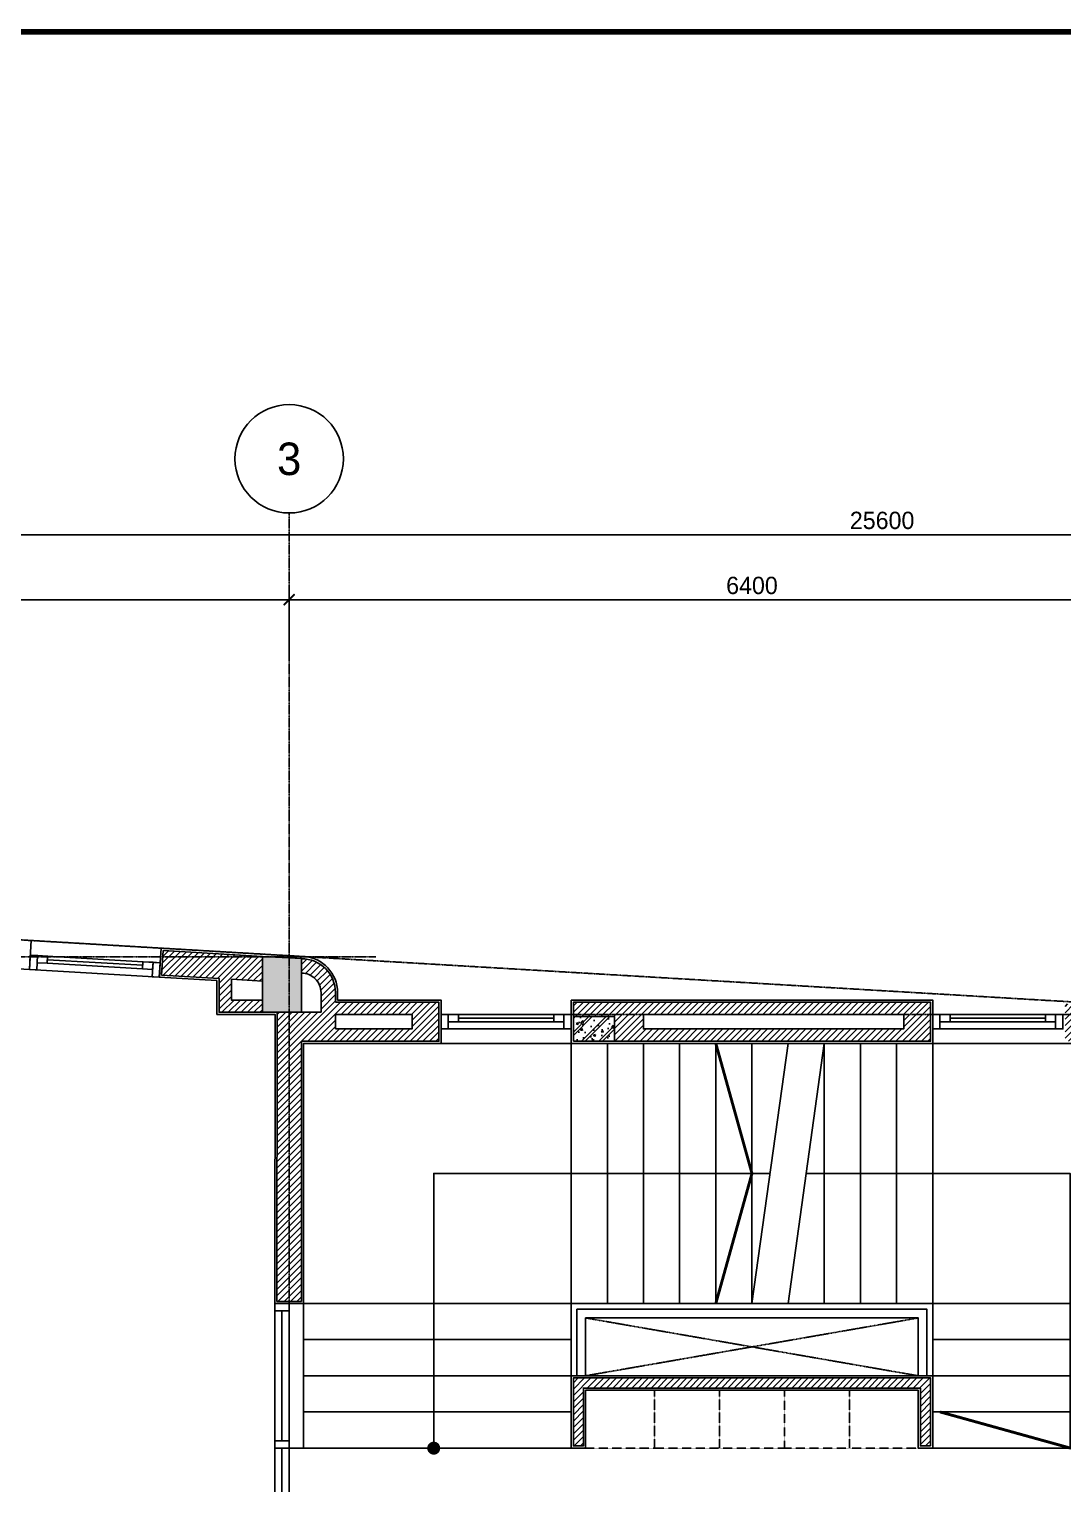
# Model space of a CAD drawing. Header units: inches. Extents: x 1721084 to 1854744, y 225101 to 488646.
# Drawn here: x 1733128 to 1740277, y 277828 to 287895 of the extents above; entities that cross this region are included whole.
import ezdxf
from ezdxf.enums import TextEntityAlignment as Align

# ---------------------------------------------------------------- set-up
doc = ezdxf.new("R2010")
doc.units = ezdxf.units.IN
doc.header["$MEASUREMENT"] = 0
for name, pattern in [('X-PL-T4$0$X-GRID-TYPICAL$0$CENTER2', [1.125, 0.75, -0.125, 0.125, -0.125]), ('X-PL-T4$0$X-PL-T4$0$DASHEDX2', [1.5, 1, -0.5]), ('X-PL-T4$0$X-PL-T4$0$HIDDEN2', [0.1875, 0.125, -0.0625])]:
    doc.linetypes.add(name, pattern=pattern)
for name, color, linetype in [('A-ANNO-DIM 100', 252, 'Continuous'), ('X-PL-T4$0$A-XREF', 250, 'Continuous'), ('X-PL-T4$0$X-GRID-TYPICAL$0$A-ANNO-DIM 75', 250, 'Continuous'), ('X-PL-T4$0$X-GRID-TYPICAL$0$A-GRID', 250, 'X-PL-T4$0$X-GRID-TYPICAL$0$CENTER2'), ('X-PL-T4$0$X-GRID-TYPICAL$0$A-GRID-SYMB', 250, 'Continuous'), ('X-PL-T4$0$X-PL-T4$0$A-FLOR-ABOV', 250, 'X-PL-T4$0$X-PL-T4$0$HIDDEN2'), ('X-PL-T4$0$X-PL-T4$0$A-FLOR-DOOR', 250, 'Continuous'), ('X-PL-T4$0$X-PL-T4$0$A-FLOR-HDRL', 250, 'Continuous'), ('X-PL-T4$0$X-PL-T4$0$A-FLOR-PATT', 250, 'Continuous'), ('X-PL-T4$0$X-PL-T4$0$A-FLOR-STRS', 250, 'Continuous'), ('X-PL-T4$0$X-PL-T4$0$A-FLOR-STRS-NOTE', 250, 'Continuous'), ('X-PL-T4$0$X-PL-T4$0$A-FLOR-WALL', 250, 'Continuous'), ('X-PL-T4$0$X-PL-T4$0$A-FLOR-WALL-FNSH', 250, 'Continuous'), ('X-PL-T4$0$X-PL-T4$0$A-FLOR-WALL-PART', 250, 'Continuous'), ('X-PL-T4$0$X-PL-T4$0$A-FLOR-WDW', 250, 'Continuous'), ('X-PL-T4$0$X-PL-T4$0$A-FURN', 250, 'Continuous'), ('X-PL-T4$0$X-PL-T4$0$A-XREF', 250, 'Continuous'), ('X-PL-T4$0$XREF1$0$A-FLOR-COLS-CONC', 250, 'Continuous'), ('X-PL-T4$0$XREF1$0$A-FLOR-PATT', 250, 'Continuous')]:
    doc.layers.add(name, color=color, linetype=linetype)
doc.styles.add('X-PL-T4$0$X-GRID-TYPICAL$0$HDUNGARC', font='vn_vni.shx')
doc.styles.add('X-PL-T4$0$X-GRID-TYPICAL$0$SYMBTEXT', font='VAVON_.TTF')
doc.dimstyles.new('X-PL-T4$0$X-GRID-TYPICAL$0$DIM-75', dxfattribs={"dimscale": 75, "dimtxt": 1.6, "dimasz": 1, "dimexe": 1, "dimexo": 1, "dimgap": 0.5, "dimtad": 1, "dimdec": 0, "dimzin": 0, "dimdsep": 46, "dimtxsty": 'X-PL-T4$0$X-GRID-TYPICAL$0$HDUNGARC', "dimblk": 'X-PL-T4$0$X-GRID-TYPICAL$0$_ArchTick', "dimcen": 2, "dimdle": 1, "dimclrd": 256, "dimclre": 9, "dimclrt": 3, "dimadec": 0, "dimazin": 0, "dimtfac": 1, "dimtdec": 0, "dimtix": 1, "dimtmove": 2, "dimatfit": 2, "dimfxl": 1, "dimtolj": 1, "dimtzin": 0, "dimarcsym": 2})

# ---------------------------------------------------------------- blocks, each defined once
blk = doc.blocks.new('X-PL-T4$0$X-GRID-TYPICAL$0$SYMB-GRID')
blk.add_circle((0, 0), 5)
at = {"color": 2, "style": 'X-PL-T4$0$X-GRID-TYPICAL$0$SYMBTEXT', "flags": 4}
blk.add_attdef('NUM', text='', height=3, dxfattribs=at).set_placement((0, 0), align=Align.MIDDLE)
blk = doc.blocks.new('X-PL-T4$0$X-GRID-TYPICAL$0$_ArchTick')
at = {"color": 0, "linetype": 'ByBlock', "const_width": 0.15}
blk.add_lwpolyline([(-0.5, -0.48), (0.5, 0.52)], dxfattribs=at)
blk = doc.blocks.new('*D466')
at = {"layer": 'Defpoints', "color": 0, "transparency": 16777216}
for p in [(8700, 13820), (4500, 13370), (8700, 13370)]:
    blk.add_point(p, dxfattribs=at)
at = {"layer": 'X-PL-T4$0$X-GRID-TYPICAL$0$A-ANNO-DIM 75', "color": 9, "lineweight": -2, "transparency": 16777216}
for p, q in [((4500, 13445), (4500, 13895)), ((8700, 13445), (8700, 13895))]:
    blk.add_line(p, q, dxfattribs=at)
at = {"layer": 'X-PL-T4$0$X-GRID-TYPICAL$0$A-ANNO-DIM 75', "lineweight": -2, "transparency": 16777216}
blk.add_line((4425, 13820), (8775, 13820), dxfattribs=at)
at = {"layer": 'X-PL-T4$0$X-GRID-TYPICAL$0$A-ANNO-DIM 75', "lineweight": -2, "transparency": 16777216, "xscale": 75, "yscale": 75, "zscale": 75, "rotation": 180}
blk.add_blockref('X-PL-T4$0$X-GRID-TYPICAL$0$_ArchTick', (4500, 13820), dxfattribs=at)
at = {"layer": 'X-PL-T4$0$X-GRID-TYPICAL$0$A-ANNO-DIM 75', "lineweight": -2, "transparency": 16777216, "xscale": 75, "yscale": 75, "zscale": 75}
blk.add_blockref('X-PL-T4$0$X-GRID-TYPICAL$0$_ArchTick', (8700, 13820), dxfattribs=at)
at = {"layer": 'X-PL-T4$0$X-GRID-TYPICAL$0$A-ANNO-DIM 75', "color": 3, "transparency": 16777216, "insert": (6600, 13918), "char_height": 120, "attachment_point": 5, "style": 'X-PL-T4$0$X-GRID-TYPICAL$0$HDUNGARC'}
blk.add_mtext('\\A1;4200', dxfattribs=at)
blk = doc.blocks.new('*D442')
at = {"layer": 'Defpoints', "color": 0, "transparency": 16777216}
for p in [(15100, 13820), (8700, 13370), (15100, 13370)]:
    blk.add_point(p, dxfattribs=at)
at = {"layer": 'X-PL-T4$0$X-GRID-TYPICAL$0$A-ANNO-DIM 75', "color": 9, "lineweight": -2, "transparency": 16777216}
for p, q in [((8700, 13445), (8700, 13895)), ((15100, 13445), (15100, 13895))]:
    blk.add_line(p, q, dxfattribs=at)
at = {"layer": 'X-PL-T4$0$X-GRID-TYPICAL$0$A-ANNO-DIM 75', "lineweight": -2, "transparency": 16777216}
blk.add_line((8625, 13820), (15175, 13820), dxfattribs=at)
at = {"layer": 'X-PL-T4$0$X-GRID-TYPICAL$0$A-ANNO-DIM 75', "lineweight": -2, "transparency": 16777216, "xscale": 75, "yscale": 75, "zscale": 75, "rotation": 180}
blk.add_blockref('X-PL-T4$0$X-GRID-TYPICAL$0$_ArchTick', (8700, 13820), dxfattribs=at)
at = {"layer": 'X-PL-T4$0$X-GRID-TYPICAL$0$A-ANNO-DIM 75', "lineweight": -2, "transparency": 16777216, "xscale": 75, "yscale": 75, "zscale": 75}
blk.add_blockref('X-PL-T4$0$X-GRID-TYPICAL$0$_ArchTick', (15100, 13820), dxfattribs=at)
at = {"layer": 'X-PL-T4$0$X-GRID-TYPICAL$0$A-ANNO-DIM 75', "color": 3, "transparency": 16777216, "insert": (11900, 13918), "char_height": 120, "attachment_point": 5, "style": 'X-PL-T4$0$X-GRID-TYPICAL$0$HDUNGARC'}
blk.add_mtext('\\A1;6400', dxfattribs=at)
blk = doc.blocks.new('*D445')
at = {"layer": 'Defpoints', "color": 0, "transparency": 16777216}
for p in [(25600, 14270), (0, 13370), (25600, 13370)]:
    blk.add_point(p, dxfattribs=at)
at = {"layer": 'X-PL-T4$0$X-GRID-TYPICAL$0$A-ANNO-DIM 75', "color": 9, "lineweight": -2, "transparency": 16777216}
for p, q in [((0, 13445), (0, 14345)), ((25600, 13445), (25600, 14345))]:
    blk.add_line(p, q, dxfattribs=at)
at = {"layer": 'X-PL-T4$0$X-GRID-TYPICAL$0$A-ANNO-DIM 75', "lineweight": -2, "transparency": 16777216}
blk.add_line((-75, 14270), (25675, 14270), dxfattribs=at)
at = {"layer": 'X-PL-T4$0$X-GRID-TYPICAL$0$A-ANNO-DIM 75', "lineweight": -2, "transparency": 16777216, "xscale": 75, "yscale": 75, "zscale": 75, "rotation": 180}
blk.add_blockref('X-PL-T4$0$X-GRID-TYPICAL$0$_ArchTick', (0, 14270), dxfattribs=at)
at = {"layer": 'X-PL-T4$0$X-GRID-TYPICAL$0$A-ANNO-DIM 75', "lineweight": -2, "transparency": 16777216, "xscale": 75, "yscale": 75, "zscale": 75}
blk.add_blockref('X-PL-T4$0$X-GRID-TYPICAL$0$_ArchTick', (25600, 14270), dxfattribs=at)
at = {"layer": 'X-PL-T4$0$X-GRID-TYPICAL$0$A-ANNO-DIM 75', "color": 3, "transparency": 16777216, "insert": (12800, 14368), "char_height": 120, "attachment_point": 5, "style": 'X-PL-T4$0$X-GRID-TYPICAL$0$HDUNGARC'}
blk.add_mtext('\\A1;25600', dxfattribs=at)
blk = doc.blocks.new('X-PL-T4$0$X-PL-T4$0$thang 21 bâc')
for points in [[(1850, -2800), (0, -2800), (0, 0), (6200, 0), (6200, -2800), (4350, -2800)], [(1850, -1800), (1850, 0), (2100, 0), (2100, -1800), (1850, -1800)], [(2100, -1800), (2100, 0), (2350, 0), (2350, -1800), (2100, -1800)], [(2350, -1800), (2350, 0), (2600, 0), (2600, -1800), (2350, -1800)], [(2600, -1800), (2600, 0), (2850, 0), (2850, -1800), (2600, -1800)], [(2850, -1800), (2850, 0), (3100, 0), (3100, -1800), (2850, -1800)], [(3100, -1800), (3100, 0), (3350, 0)], [(3100, -1800), (3350, 0)], [(3350, 0), (3600, 0), (3600, -1800), (3350, -1800)], [(3350, -1800), (3600, 0)], [(3600, -1800), (3600, 0), (3850, 0), (3850, -1800), (3600, -1800)], [(3850, -1800), (3850, 0), (4100, 0), (4100, -1800), (3850, -1800)], [(4100, -1800), (4100, 0), (4350, 0), (4350, -1800), (4100, -1800)], [(1850, -1800), (0, -1800)], [(1850, -2800), (1850, -1800), (4350, -1800), (4350, -2800)], [(3350, -1800), (3100, -1800)], [(6200, -1800), (4350, -1800)], [(1850, -2050), (0, -2050)], [(6200, -2050), (4350, -2050)], [(1850, -2300), (0, -2300)], [(6200, -2300), (4350, -2300)], [(1850, -2550), (0, -2550)], [(6200, -2550), (4350, -2550)], [(1850, -2800), (0, -2800)], [(6200, -2800), (4350, -2800)]]:
    blk.add_lwpolyline(points)
blk = doc.blocks.new('*U413')
for points in [[(0, 0), (50, 0), (50, 100), (0, 100)], [(0, 0), (550, 0), (550, 100), (0, 100)], [(500, 0), (550, 0), (550, 100), (500, 100)]]:
    blk.add_lwpolyline(points, close=True)
at = {"color": 8}
blk.add_lwpolyline([(50, 50), (500, 50)], dxfattribs=at)
blk = doc.blocks.new('*U412')
for points in [[(0, 0), (50, 0), (50, 100), (0, 100)], [(0, 0), (1000, 0), (1000, 100), (0, 100)], [(950, 0), (1000, 0), (1000, 100), (950, 100)]]:
    blk.add_lwpolyline(points, close=True)
at = {"color": 8}
blk.add_lwpolyline([(50, 50), (950, 50)], dxfattribs=at)
blk = doc.blocks.new('X-PL-T4$0$XREF1')
at = {"layer": 'X-PL-T4$0$XREF1$0$A-FLOR-PATT'}
h = blk.add_hatch(dxfattribs=at)
h.set_pattern_fill('!BTCT', color=250, scale=20, pattern_type=2)
h.set_pattern_definition([(50, (0, 0), (143.45204, -12.55043), [15, -165]), (355, (0, 0), (-27.7503, 150.4384), [12, -132]), (100.4514, (11.95, -1.05), (115.7019, 137.8879), [12.74804, -140.2284]), (46.1842, (0, 40), (213.4482, -33.1038), [22.5, -247.5]), (96.6356, (17.79, 37.24), (186.9325, 194.8236), [19.122, -210.3426]), (351.1842, (0, 40), (186.9324, 194.8237), [18, -198]), (21, (20, 30), (119.3814, -80.5238), [15, -165]), (326, (20, 30), (48.6631, 145.03), [12, -132]), (71.4514, (29.95, 23.29), (168.0445, 64.5061), [12.74804, -140.2284]), (37.5, (0, 0), (2.43197, 66.57877), [0, -130.4, 0, -134, 0, -132.5]), (7.5, (0, 0), (52.6139, 78.88234), [0, -76.4, 0, -127.4, 0, -50.5]), (327.5, (-44.6, 0), (106.76449, -4.51097), [0, -50, 0, -156, 0, -207]), (317.5, (-64.6, 0), (116.63723, 20.021), [0, -65, 0, -103.6, 0, -147]), (45, (0, 0), (-60.10408, 60.10408), []), (45, (0, 24.5), (-60.10408, 60.10408), [])])
h.paths.add_polyline_path([(20685, 3915), (20685, 4285), (20415, 4285), (20415, 3915)])
h.paths.add_polyline_path([(19915, 685), (19915, 375), (20685, 375), (20685, 685)])
h.paths.add_polyline_path([(15485, -985), (15485, -715), (14815, -715), (14815, -985)])
h.paths.add_polyline_path([(15385, 4285), (15015, 4285), (15015, 3915), (15385, 3915)])
h.paths.add_polyline_path([(8785, 5465), (8785, 5935), (8315, 5935), (8315, 5465)])
h.paths.add_polyline_path([(300, 385), (15, 385), (15, 15), (300, 15)])
h.paths.add_polyline_path([(4265, -985), (4735, -985), (4735, -715), (4265, -715)])
h.paths.add_polyline_path([(8515, -985), (8785, -985), (8785, -615), (8515, -615)])
h.paths.add_polyline_path([(15, 5465), (485, 5465), (485, 5935), (15, 5935)])
h.paths.add_polyline_path([(285, 11335), (15, 11335), (15, 10965), (285, 10965)])
h.paths.add_polyline_path([(8785, 11337), (8515, 11352), (8515, 10965), (8785, 10965)])
h.paths.add_polyline_path([(4735, 11576), (4265, 11603), (4265, 11315), (4735, 11315)])
h.paths.add_polyline_path([(20685, 10634), (20415, 10650), (20415, 10215), (20685, 10215)])
h.paths.add_polyline_path([(15485, 10941), (15015, 10969), (15015, 10665), (15485, 10665)])
h.paths.add_polyline_path([(25585, 10345), (25415, 10355), (25415, 10060), (25585, 10060)])
h = blk.add_hatch(dxfattribs=at)
h.set_pattern_fill('!BTCT', color=250, scale=20, pattern_type=2)
h.set_pattern_definition([(50, (0, 0), (143.452, -12.5504), [15, -165]), (355, (0, 0), (-27.7503, 150.4384), [12, -132]), (100.4514, (11.95, -1.05), (115.7019, 137.8879), [12.748, -140.2284]), (46.1842, (0, 40), (213.4482, -33.1038), [22.5, -247.5]), (96.6356, (17.79, 37.24), (186.9325, 194.8236), [19.122, -210.3426]), (351.1842, (0, 40), (186.9324, 194.8237), [18, -198]), (21, (20, 30), (119.3814, -80.5238), [15, -165]), (326, (20, 30), (48.663, 145.03), [12, -132]), (71.4514, (29.95, 23.29), (168.0445, 64.5061), [12.748, -140.2284]), (37.5, (0, 0), (2.43197, 66.57877), [0, -130.4, 0, -134, 0, -132.5]), (7.5, (0, 0), (52.6139, 78.88234), [0, -76.4, 0, -127.4, 0, -50.5]), (327.5, (-44.6, 0), (106.76449, -4.51097), [0, -50, 0, -156, 0, -207]), (317.5, (-64.6, 0), (116.63723, 20.021), [0, -65, 0, -103.6, 0, -147]), (45, (0, 0), (-60.10408, 60.10408), []), (45, (0, 24.5), (-60.10408, 60.10408), [])])
h.paths.add_polyline_path([(10950, 10935), (10665, 10935), (10665, 10765), (10950, 10765)])
at = {"layer": 'X-PL-T4$0$XREF1$0$A-FLOR-COLS-CONC'}
for points in [[(8785, 11337), (8785, 10965), (8515, 10965), (8515, 11352)], [(10665, 10765), (10950, 10765), (10950, 10935), (10665, 10935)]]:
    blk.add_lwpolyline(points, close=True, dxfattribs=at)
blk = doc.blocks.new('*U425')
at = {"color": 0, "ltscale": 40}
for p, q in [((-600, 100), (300, 100)), ((300, 0), (-600, 0))]:
    blk.add_line(p, q, dxfattribs=at)
at = {"ltscale": 40}
for p, q in [((180, 75), (-480, 75)), ((-480, 50), (180, 50))]:
    blk.add_line(p, q, dxfattribs=at)
at = {"color": 0, "lineweight": -2}
for points in [[(-600, 100), (-550, 100), (-550, 0), (-600, 0)], [(300, 100), (250, 100), (250, 0), (300, 0)]]:
    blk.add_lwpolyline(points, close=True, dxfattribs=at)
at = {"ltscale": 40}
for points in [[(-550, 50), (-480, 50), (-480, 100), (-550, 100)], [(180, 50), (250, 50), (250, 100), (180, 100)]]:
    blk.add_lwpolyline(points, close=True, dxfattribs=at)
blk = doc.blocks.new('*U432')
at = {"color": 0, "ltscale": 40}
for p, q in [((-600, 100), (300, 100)), ((300, 0), (-600, 0))]:
    blk.add_line(p, q, dxfattribs=at)
at = {"ltscale": 40}
for p, q in [((180, 75), (-480, 75)), ((-480, 50), (180, 50))]:
    blk.add_line(p, q, dxfattribs=at)
at = {"color": 0, "lineweight": -2}
for points in [[(-600, 100), (-550, 100), (-550, 0), (-600, 0)], [(300, 100), (250, 100), (250, 0), (300, 0)]]:
    blk.add_lwpolyline(points, close=True, dxfattribs=at)
at = {"ltscale": 40}
for points in [[(-550, 50), (-480, 50), (-480, 100), (-550, 100)], [(180, 50), (250, 50), (250, 100), (180, 100)]]:
    blk.add_lwpolyline(points, close=True, dxfattribs=at)
blk = doc.blocks.new('I.A.M TITLEBLOCK - A2 -H')
at = {"const_width": 0.5}
blk.add_lwpolyline([(5, 3), (592, 3), (590, 417), (5, 417)], close=True, dxfattribs=at)
blk = doc.blocks.new('X-PL-T4$0$X-GRID-TYPICAL')
at = {"layer": 'X-PL-T4$0$X-GRID-TYPICAL$0$A-GRID', "ltscale": 8}
blk.add_line((8700, -3650), (8700, 14420), dxfattribs=at)
for points in [[(0, 11870), (27300, 10259)], [(9937.8, 10950), (9937.8, 10950), (30944.3, 10950), (30944.3, 11397.5)], [(-3600, 11350), (9300, 11350)]]:
    blk.add_lwpolyline(points, dxfattribs=at)
at = {"layer": 'X-PL-T4$0$X-GRID-TYPICAL$0$A-GRID-SYMB'}
ref = blk.add_blockref('X-PL-T4$0$X-GRID-TYPICAL$0$SYMB-GRID', (8700, 14795), dxfattribs=dict(at, xscale=75, yscale=75, zscale=75))
ref.add_attrib('NUM', '3', dxfattribs={"layer": '0', "color": 2, "height": 225, "style": 'X-PL-T4$0$X-GRID-TYPICAL$0$SYMBTEXT'}).set_placement((8700, 14795), align=Align.MIDDLE)
at = {"layer": 'X-PL-T4$0$X-GRID-TYPICAL$0$A-ANNO-DIM 75'}
for base, p1, p2, picture, middle in [((25600, 14270), (0, 13370), (25600, 13370), '*D445', (12800, 14367.5)), ((8700, 13820), (4500, 13370), (8700, 13370), '*D466', (6600, 13917.5)), ((15100, 13820), (8700, 13370), (15100, 13370), '*D442', (11900, 13917.5))]:
    dim = blk.add_linear_dim(base=base, p1=p1, p2=p2, dimstyle='X-PL-T4$0$X-GRID-TYPICAL$0$DIM-75', dxfattribs=at)
    dim.commit()
    dim.dimension.update_dxf_attribs({"geometry": picture, "text_midpoint": middle})
blk = doc.blocks.new('X-PL-T4$0$X-PL-T4')
at = {"layer": 'X-PL-T4$0$X-PL-T4$0$A-FLOR-PATT'}
h = blk.add_hatch(dxfattribs=at)
h.set_pattern_fill('ANSI31', color=250, scale=250)
h.paths.add_polyline_path([(1549, 11593), (1559, 11762), (476, 11826, 0.431585), (15, 11392), (15, 11350), (100, 11350), (100, 11392, -0.431585), (471, 11741), (500, 11739), (500, 11350), (285, 11350), (285, 10965), (585, 10965), (585, 11650)])
h.paths.add_polyline_path([(15, 10815), (185, 10815), (185, 10965), (15, 10965)])
h.paths.add_polyline_path([(4265, 11432), (4265, 11603), (3386, 11655), (3376, 11485)])
h.paths.add_polyline_path([(4735, 11576), (4735, 11405), (5093, 11383), (5103, 11553)])
h.paths.add_polyline_path([(7828, 11393), (7818, 11223), (8215, 11199), (8215, 10965), (8515, 10965), (8515, 11050), (8300, 11050), (8300, 11194), (8515, 11181), (8515, 11352)])
h.paths.add_polyline_path([(8617, 10965), (8615, 8965), (8785, 8965), (8785, 10765), (9735, 10765), (9735, 11035), (9020, 11035), (9020, 11101, 0.414553), (8785, 11336), (8785, 11236, -0.414805), (8920, 11101), (8920, 10965), (8785, 10965)])
h.paths.add_polyline_path([(9020, 10950), (9550, 10950), (9550, 10850), (9020, 10850)], flags=16)
h = blk.add_hatch(dxfattribs=at)
h.set_pattern_fill('ANSI31', color=250, scale=250)
h.paths.add_polyline_path([(10950, 11035), (10665, 11035), (10665, 10935), (10950, 10935), (10950, 10765), (13135, 10765), (13135, 11035)])
h.paths.add_polyline_path([(11150, 10950), (12950, 10950), (12950, 10850), (11150, 10850)], flags=16)
h.paths.add_polyline_path([(14250, 10850), (14250, 10929), (15015, 10884), (15015, 10969), (14065, 11025), (14065, 10765), (15015, 10765), (15015, 10850)])
h.paths.add_polyline_path([(15185, 10500), (15185, 10665), (15015, 10665), (15015, 10015), (15185, 10015), (15185, 10415), (15585, 10415), (15585, 10765), (17019, 10680), (17029, 10850), (15485, 10941), (15485, 10771), (15485, 10500)])
h.paths.add_polyline_path([(19754, 10689), (19744, 10520), (20415, 10480), (20415, 10650)])
h.paths.add_polyline_path([(20685, 10634), (20685, 10464), (22409, 10362), (22419, 10532)])
h.paths.add_polyline_path([(24246, 10424), (24236, 10253), (25415, 10184), (25415, 10355)])
h.paths.add_polyline_path([(26029, 10319), (25585, 10345), (25585, 10175), (26019, 10149, -0.24466), (26268, 10000), (25585, 10000), (25585, 10060), (25415, 10060), (25415, 9915), (26315, 9915), (26315, 9575), (26485, 9575), (26485, 9835, 0.397053)])
h = blk.add_hatch(dxfattribs=at)
h.set_pattern_fill('ANSI31', color=250, scale=250)
h.paths.add_polyline_path([(10665, 8435), (10665, 7965), (10735, 7965), (10735, 8365), (13065, 8365), (13065, 7965), (13135, 7965), (13135, 8435)])
at = {"layer": 'Defpoints', "color": 5}
blk.add_lwpolyline([(34318, -12850), (-4757, -12850), (-4757, 17750), (34318, 17750)], close=True, dxfattribs=at)
at = {"layer": 'X-PL-T4$0$X-PL-T4$0$A-FLOR-ABOV', "ltscale": 10}
for points in [[(10750, 8850), (13050, 8450)], [(13050, 8850), (10750, 8450)]]:
    blk.add_lwpolyline(points, dxfattribs=at)
at = {"layer": 'X-PL-T4$0$X-PL-T4$0$A-FLOR-HDRL'}
for points in [[(10690, 8450), (10690, 8910), (13110, 8910), (13110, 8450)], [(10750, 8450), (10750, 8850), (13050, 8850), (13050, 8450)]]:
    blk.add_lwpolyline(points, dxfattribs=at)
at = {"layer": 'X-PL-T4$0$X-PL-T4$0$A-FLOR-STRS-NOTE', "color": 174, "ltscale": 400, "const_width": 20}
for points in [[(11650, 10750), (11900, 9850), (11650, 8950)], [(13200, 8200), (14100, 7950), (15000, 8200)]]:
    blk.add_lwpolyline(points, dxfattribs=at)
at = {"layer": 'X-PL-T4$0$X-PL-T4$0$A-FLOR-STRS-NOTE', "color": 174, "ltscale": 400}
for points in [[(9700, 7950), (9700, 9850), (12025, 9850)], [(12275, 9850), (14100, 9850), (14100, 7950)]]:
    blk.add_lwpolyline(points, dxfattribs=at)
at = {"layer": 'X-PL-T4$0$X-PL-T4$0$A-FLOR-STRS-NOTE', "color": 174, "const_width": 45}
blk.add_lwpolyline([(9677, 7949, -1), (9722, 7949, -1)], format="xyb", close=True, dxfattribs=at)
at = {"layer": 'X-PL-T4$0$X-PL-T4$0$A-FLOR-WALL'}
for points in [[(7828, 11393), (7818, 11223), (8215, 11199), (8215, 10965), (8515, 10965), (8515, 11050), (8300, 11050), (8300, 11194)], [(7828, 11393), (8515, 11352)], [(8515, 11181), (8515, 11352)], [(8785, 11236), (8785, 11336)], [(8515, 11181), (8300, 11194)], [(8785, 10765), (9735, 10765), (9735, 11035), (9020, 11035)], [(10950, 11035), (10665, 11035), (10665, 10935), (10950, 10935)], [(10950, 10935), (10950, 10765), (13135, 10765), (13135, 11035), (10950, 11035)], [(8785, 10765), (8785, 8965), (8615, 8965), (8617, 10965), (8785, 10965)], [(8785, 10965), (8920, 10965)], [(9020, 10850), (9550, 10850), (9550, 10950), (9020, 10950)], [(9020, 10850), (9020, 10950)]]:
    blk.add_lwpolyline(points, dxfattribs=at)
for points in [[(9020, 11035), (9020, 11101, 0.414553), (8785, 11336, 0.414553)], [(8920, 10965), (8920, 11101, 0.414805), (8785, 11236)]]:
    blk.add_lwpolyline(points, format="xyb", dxfattribs=at)
for points in [[(11150, 10950), (11150, 10850), (12950, 10850), (12950, 10950)], [(13135, 7965), (13135, 8435), (10665, 8435), (10665, 7965), (10735, 7965), (10735, 8365), (13065, 8365), (13065, 7965)]]:
    blk.add_lwpolyline(points, close=True, dxfattribs=at)
at = {"layer": 'X-PL-T4$0$X-PL-T4$0$A-FLOR-WALL-FNSH'}
for points in [[(6005, 11314), (6904, 11261), (6916, 11462), (6017, 11515)], [(10650, 11050), (13150, 11050), (13150, 10750), (10650, 10750)]]:
    blk.add_lwpolyline(points, close=True, dxfattribs=at)
for points in [[(7802, 11209), (7814, 11409)], [(7814, 11409), (8800, 11351)], [(8200, 11185), (7802, 11209)], [(8800, 10750), (8800, 8950), (8600, 8950), (8602, 10950), (8200, 10950), (8200, 11185)], [(8800, 10750), (9750, 10750), (9750, 11050), (9035, 11050)], [(13150, 7950), (13150, 8450), (10650, 8450), (10650, 7950), (10750, 7950), (10750, 8350), (13050, 8350), (13050, 7950), (13150, 7950)]]:
    blk.add_lwpolyline(points, dxfattribs=at)
blk.add_lwpolyline([(9035, 11050), (9035, 11101, 0.397053), (8800, 11351)], format="xyb", dxfattribs=at)
at = {"layer": 'X-PL-T4$0$X-PL-T4$0$A-FLOR-WALL-PART'}
for points in [[(6916, 11462), (7814, 11409)], [(9750, 10750), (10650, 10750)], [(13150, 10750), (14050, 10750)], [(8700, 8950), (8800, 8950), (8800, 7950), (8700, 7950)]]:
    blk.add_lwpolyline(points, dxfattribs=at)
at = {"layer": 'X-PL-T4$0$X-PL-T4$0$A-FURN', "linetype": 'X-PL-T4$0$X-PL-T4$0$DASHEDX2', "ltscale": 1.5}
for points in [[(10750, 8350), (10750, 7950), (11225, 7950), (11225, 8350), (10750, 8350)], [(11225, 8350), (11225, 7950), (11675, 7950), (11675, 8350), (11225, 8350)], [(11675, 8350), (11675, 7950), (12125, 7950), (12125, 8350), (11675, 8350)], [(12575, 8350), (12575, 7950), (12125, 7950), (12125, 8350), (12525, 8350)], [(13050, 8350), (13050, 7950), (12575, 7950), (12575, 8350), (13050, 8350)]]:
    blk.add_lwpolyline(points, dxfattribs=at)
at = {"layer": 'X-PL-T4$0$X-PL-T4$0$A-FLOR-DOOR', "rotation": 90}
for name, p in [('*U412', (8700, 7950)), ('*U413', (8700, 7450))]:
    blk.add_blockref(name, p, dxfattribs=at)
at = {"layer": 'X-PL-T4$0$X-PL-T4$0$A-FLOR-STRS', "color": 4}
blk.add_blockref('X-PL-T4$0$X-PL-T4$0$thang 21 bâc', (8800, 10750), dxfattribs=at)
at = {"layer": 'X-PL-T4$0$X-PL-T4$0$A-FLOR-WDW'}
for name, p, rotation in [('*U425', (7503, 11226), 356.6225394106319), ('*U412', (8700, 7950), 90)]:
    blk.add_blockref(name, p, dxfattribs=dict(at, rotation=rotation))
at = {"layer": 'X-PL-T4$0$X-PL-T4$0$A-FLOR-WDW', "xscale": -1, "rotation": 359.9999999999777}
blk.add_blockref('*U432', (10050, 10850), dxfattribs=at)
at = {"layer": 'X-PL-T4$0$X-PL-T4$0$A-FLOR-WDW'}
blk.add_blockref('*U432', (13750, 10850), dxfattribs=at)
at = {"layer": 'X-PL-T4$0$X-PL-T4$0$A-XREF'}
for name in ['X-PL-T4$0$X-GRID-TYPICAL', 'X-PL-T4$0$XREF1']:
    blk.add_blockref(name, (0, 0), dxfattribs=at)
blk = doc.blocks.new('X-PL-T4')
at = {"layer": 'X-PL-T4$0$A-XREF'}
blk.add_blockref('X-PL-T4$0$X-PL-T4', (0, 0), dxfattribs=at)

msp = doc.modelspace()

# ---------------------------------------------------------------- block references
msp.add_blockref('X-PL-T4', (1726226.7, 270126.4))

# ---------------------------------------------------------------- next in the draw order: block references
at = {"layer": 'A-ANNO-DIM 100', "xscale": 75, "yscale": 75, "zscale": 75}
msp.add_blockref('I.A.M TITLEBLOCK - A2 -H', (1721083.5, 256601), dxfattribs=at)

doc.saveas('drawing.dxf')
